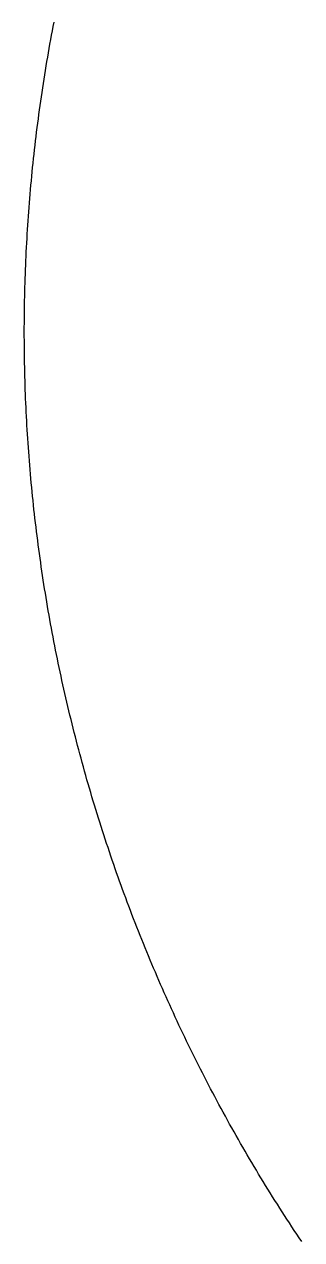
# Model space of a CAD drawing. Header units: metres. Extents: x 457876 to 584660, y 126427 to 241224.
# Drawn here: x 475997 to 477547, y 134191 to 140983 of the extents above; entities that cross this region are included whole.
import ezdxf

# ---------------------------------------------------------------- set-up
doc = ezdxf.new("R2010")
doc.units = ezdxf.units.M
for name, color, linetype in [('AT_GRADE', 3, 'CONTINUOUS'), ('CUTTING', 34, 'CONTINUOUS'), ('EMBANKMENT', 42, 'CONTINUOUS'), ('GROUND_CL', 8, 'CONTINUOUS'), ('RAIL_CL', 1, 'CONTINUOUS')]:
    doc.layers.add(name, color=color, linetype=linetype)

msp = doc.modelspace()

# ---------------------------------------------------------------- linework, layer by layer
at = {"layer": 'AT_GRADE'}
for points in [[(476123.375, 140774.519, 109.819), (476127.531, 140799.054, 109.903), (476131.764, 140823.576, 109.987), (476136.051, 140848.088, 110.07), (476140.415, 140872.587, 110.153), (476144.853, 140897.073, 110.236), (476149.359, 140921.547, 110.317), (476153.896, 140946.015, 110.399), (476158.433, 140970.484, 110.48)], [(476003.594, 138916.085, 101.725), (476002.683, 138940.933, 101.853), (476001.836, 138965.783, 101.982)], [(477120.195, 134881.138, 88.038), (477108.278, 134902.946, 88.033), (477096.416, 134924.782, 88.028), (477084.604, 134946.646, 88.024), (477072.855, 134968.543, 88.022), (477061.172, 134990.476, 88.02), (477049.549, 135012.44, 88.019), (477037.977, 135034.431, 88.02), (477026.458, 135056.449, 88.021), (477015.03, 135078.515, 88.024), (477003.639, 135100.6, 88.027), (476992.311, 135122.717, 88.032), (476981.05, 135144.867, 88.037), (476969.844, 135167.046, 88.044), (476958.695, 135189.253, 88.052), (476947.614, 135211.494, 88.061), (476936.577, 135233.757, 88.071), (476925.623, 135256.06, 88.082)]]:
    msp.add_polyline3d(points, dxfattribs=at)
at = {"layer": 'CUTTING'}
msp.add_polyline3d([(476001.059, 138990.636, 102.109), (476000.352, 139015.491, 102.237), (475999.71, 139040.348, 102.364), (475999.117, 139065.207, 102.49), (475998.628, 139090.068, 102.617), (475998.188, 139114.93, 102.742), (475997.815, 139139.794, 102.868), (475997.513, 139164.659, 102.993), (475997.28, 139189.524, 103.117), (475997.118, 139214.391, 103.241), (475997.026, 139239.258, 103.365), (475997.002, 139264.126, 103.488), (475997.03, 139288.994, 103.611), (475997.132, 139313.861, 103.733), (475997.304, 139338.729, 103.855), (475997.547, 139363.597, 103.976), (475997.859, 139388.464, 104.096), (475998.241, 139413.33, 104.216), (475998.688, 139438.195, 104.335), (475999.185, 139463.06, 104.454), (475999.785, 139487.922, 104.573), (476000.434, 139512.784, 104.69), (476001.151, 139537.644, 104.807), (476001.938, 139562.502, 104.924), (476002.795, 139587.359, 105.04), (476003.712, 139612.213, 105.155), (476004.688, 139637.065, 105.269), (476005.754, 139661.914, 105.383), (476006.871, 139686.761, 105.497), (476008.064, 139711.605, 105.609), (476009.326, 139736.445, 105.721), (476010.658, 139761.282, 105.833), (476012.059, 139786.116, 105.943), (476013.521, 139810.946, 106.053), (476015.043, 139835.774, 106.163), (476016.653, 139860.595, 106.271), (476018.316, 139885.414, 106.379), (476020.053, 139910.228, 106.486), (476021.86, 139935.037, 106.593), (476023.736, 139959.841, 106.699), (476025.67, 139984.641, 106.804), (476027.67, 140009.436, 106.909), (476029.751, 140034.224, 107.012), (476031.882, 140059.009, 107.115), (476034.091, 140083.787, 107.218), (476036.373, 140108.559, 107.32), (476038.723, 140133.325, 107.421), (476041.129, 140158.085, 107.521), (476043.608, 140182.839, 107.621), (476046.16, 140207.586, 107.72), (476048.766, 140232.327, 107.818), (476051.442, 140257.061, 107.916), (476054.195, 140281.787, 108.013), (476057.023, 140306.504, 108.109), (476059.92, 140331.214, 108.204), (476062.869, 140355.918, 108.299), (476065.88, 140380.615, 108.394), (476068.96, 140405.303, 108.487), (476072.111, 140429.983, 108.58), (476075.334, 140454.654, 108.673), (476078.634, 140479.315, 108.764), (476082.004, 140503.967, 108.856), (476085.426, 140528.612, 108.946), (476088.913, 140553.248, 109.036), (476092.469, 140577.874, 109.125), (476096.095, 140602.49, 109.214), (476099.792, 140627.097, 109.302), (476103.555, 140651.693, 109.39), (476107.375, 140676.281, 109.477), (476111.288, 140700.854, 109.563), (476115.256, 140725.419, 109.649), (476119.287, 140749.974, 109.734)], dxfattribs=at)
at = {"layer": 'EMBANKMENT'}
for points in [[(476914.733, 135278.395, 88.094), (476903.9, 135300.757, 88.107), (476893.114, 135323.142, 88.121), (476882.397, 135345.56, 88.137), (476871.748, 135368.01, 88.153), (476861.138, 135390.478, 88.171), (476850.613, 135412.986, 88.19), (476840.149, 135435.523, 88.21), (476829.73, 135458.08, 88.231), (476819.381, 135480.669, 88.253), (476809.098, 135503.288, 88.276), (476798.872, 135525.933, 88.301), (476788.704, 135548.604, 88.327), (476778.599, 135571.303, 88.353), (476768.548, 135594.025, 88.381), (476758.571, 135616.781, 88.41), (476748.664, 135639.567, 88.441), (476738.809, 135662.375, 88.472), (476729.017, 135685.21, 88.505), (476719.295, 135708.075, 88.539), (476709.634, 135730.965, 88.574), (476700.025, 135753.878, 88.61), (476690.482, 135776.818, 88.647), (476680.999, 135799.783, 88.686), (476671.582, 135822.774, 88.725), (476662.236, 135845.795, 88.766), (476652.945, 135868.838, 88.808), (476643.714, 135891.905, 88.852), (476634.55, 135914.998, 88.896), (476625.452, 135938.117, 88.942), (476616.403, 135961.256, 88.989), (476607.434, 135984.426, 89.037), (476598.533, 136007.622, 89.086), (476589.684, 136030.838, 89.137), (476580.899, 136054.078, 89.188), (476572.183, 136077.344, 89.241), (476563.527, 136100.632, 89.295), (476554.924, 136123.939, 89.35), (476546.393, 136147.274, 89.407), (476537.936, 136170.635, 89.465), (476529.53, 136194.014, 89.524), (476521.191, 136217.417, 89.584), (476512.92, 136240.845, 89.645), (476504.709, 136264.294, 89.707), (476496.554, 136287.762, 89.771), (476488.468, 136311.254, 89.836), (476480.451, 136334.769, 89.902), (476472.486, 136358.302, 89.969), (476464.614, 136381.867, 90.038), (476456.78, 136405.444, 90.107), (476449.016, 136429.044, 90.178), (476441.322, 136452.667, 90.25), (476433.683, 136476.309, 90.323), (476426.111, 136499.971, 90.397), (476418.609, 136523.656, 90.473), (476411.162, 136547.358, 90.55), (476403.809, 136571.09, 90.627), (476396.492, 136594.833, 90.706), (476389.245, 136618.597, 90.786), (476382.065, 136642.382, 90.867), (476374.941, 136666.183, 90.95), (476367.887, 136690.005, 91.033), (476360.904, 136713.849, 91.118), (476353.996, 136737.714, 91.203), (476347.14, 136761.594, 91.29), (476340.352, 136785.494, 91.378), (476333.632, 136809.413, 91.467), (476326.97, 136833.348, 91.557), (476320.362, 136857.298, 91.648), (476313.825, 136881.268, 91.74), (476307.359, 136905.257, 91.833), (476300.969, 136929.267, 91.927), (476294.65, 136953.295, 92.022), (476288.384, 136977.337, 92.119), (476282.181, 137001.396, 92.216), (476276.047, 137025.472, 92.314), (476269.975, 137049.565, 92.414), (476263.959, 137073.671, 92.514), (476258.034, 137097.8, 92.615), (476252.159, 137121.942, 92.717), (476246.339, 137146.097, 92.82), (476240.601, 137170.271, 92.924), (476234.924, 137194.46, 93.029), (476229.319, 137218.666, 93.135), (476223.789, 137242.889, 93.242), (476218.307, 137267.124, 93.35), (476212.875, 137291.369, 93.458), (476207.545, 137315.638, 93.568), (476202.265, 137339.917, 93.678), (476197.051, 137364.211, 93.789), (476191.908, 137388.52, 93.901), (476186.834, 137412.844, 94.013), (476181.82, 137437.181, 94.127), (476176.861, 137461.528, 94.241), (476171.97, 137485.89, 94.356), (476167.156, 137510.268, 94.472), (476162.416, 137534.659, 94.588), (476157.745, 137559.065, 94.706), (476153.129, 137583.481, 94.823), (476148.572, 137607.908, 94.942), (476144.086, 137632.349, 95.061), (476139.667, 137656.802, 95.181), (476135.319, 137681.267, 95.301), (476131.048, 137705.747, 95.422), (476126.83, 137730.236, 95.544), (476122.696, 137754.739, 95.666), (476118.622, 137779.253, 95.789), (476114.609, 137803.777, 95.913), (476110.656, 137828.311, 96.036), (476106.761, 137852.855, 96.161), (476102.955, 137877.412, 96.286), (476099.203, 137901.978, 96.411), (476095.522, 137926.556, 96.537), (476091.912, 137951.144, 96.663), (476088.373, 137975.742, 96.789), (476084.902, 138000.35, 96.916), (476081.493, 138024.968, 97.044), (476078.136, 138049.592, 97.172), (476074.848, 138074.226, 97.3), (476071.638, 138098.871, 97.428), (476068.501, 138123.526, 97.557), (476065.435, 138148.189, 97.686), (476062.44, 138172.862, 97.815), (476059.501, 138197.542, 97.945), (476056.618, 138222.228, 98.074), (476053.803, 138246.923, 98.204), (476051.06, 138271.626, 98.334), (476048.394, 138296.337, 98.465), (476045.801, 138321.057, 98.595), (476043.259, 138345.783, 98.726), (476040.796, 138370.516, 98.857), (476038.4, 138395.257, 98.987), (476036.061, 138420.003, 99.118), (476033.792, 138444.756, 99.249), (476031.591, 138469.516, 99.38), (476029.47, 138494.283, 99.511), (476027.397, 138519.054, 99.643), (476025.412, 138543.833, 99.774), (476023.487, 138568.617, 99.905), (476021.621, 138593.406, 100.036), (476019.826, 138618.2, 100.166), (476018.1, 138643, 100.297), (476016.442, 138667.805, 100.428), (476014.838, 138692.613, 100.558), (476013.33, 138717.428, 100.689), (476011.876, 138742.247, 100.819), (476010.485, 138767.069, 100.949), (476009.163, 138791.896, 101.079), (476007.911, 138816.727, 101.209), (476006.73, 138841.561, 101.338), (476005.617, 138866.399, 101.467), (476004.556, 138891.24, 101.596)], [(477532.775, 134201.484, 88.71), (477518.987, 134222.167, 88.676), (477505.266, 134242.894, 88.642), (477491.596, 134263.655, 88.609), (477477.98, 134284.451, 88.578), (477464.42, 134305.283, 88.546), (477450.917, 134326.152, 88.516), (477437.469, 134347.056, 88.487), (477424.07, 134367.991, 88.458), (477410.738, 134388.969, 88.43), (477397.479, 134409.993, 88.403), (477384.274, 134431.051, 88.377), (477371.119, 134452.139, 88.352), (477358.014, 134473.258, 88.328), (477344.961, 134494.409, 88.304), (477331.971, 134515.599, 88.282), (477319.052, 134536.831, 88.26), (477306.19, 134558.098, 88.239), (477293.38, 134579.397, 88.219), (477280.63, 134600.73, 88.2), (477267.937, 134622.098, 88.182), (477255.303, 134643.5, 88.165), (477242.726, 134664.936, 88.149), (477230.205, 134686.404, 88.133), (477217.753, 134707.912, 88.119), (477205.355, 134729.451, 88.106), (477193.004, 134751.016, 88.093), (477180.72, 134772.62, 88.081), (477168.505, 134794.263, 88.071), (477156.348, 134815.938, 88.061), (477144.239, 134837.639, 88.053), (477132.183, 134859.37, 88.045)]]:
    msp.add_polyline3d(points, dxfattribs=at)
at = {"layer": 'GROUND_CL'}
msp.add_polyline3d([(477546.617, 134180.836, 85.752), (477532.775, 134201.484, 85.471), (477518.987, 134222.167, 85.208), (477505.266, 134242.894, 84.957), (477491.596, 134263.655, 84.724), (477477.98, 134284.451, 84.499), (477464.42, 134305.283, 84.281), (477450.917, 134326.152, 84.07), (477437.469, 134347.056, 83.882), (477424.07, 134367.991, 83.71), (477410.738, 134388.969, 83.523), (477397.479, 134409.993, 83.326), (477384.274, 134431.051, 83.123), (477371.119, 134452.139, 82.916), (477358.014, 134473.258, 82.699), (477344.961, 134494.409, 82.471), (477331.971, 134515.599, 82.232), (477319.052, 134536.831, 81.982), (477306.19, 134558.098, 81.708), (477293.38, 134579.397, 81.386), (477280.63, 134600.73, 81.014), (477267.937, 134622.098, 80.594), (477255.303, 134643.5, 80.224), (477242.726, 134664.936, 80.114), (477230.205, 134686.404, 80.04), (477217.753, 134707.912, 80), (477205.355, 134729.451, 80), (477193.004, 134751.016, 80.137), (477180.72, 134772.62, 80.533), (477168.505, 134794.263, 81.144), (477156.348, 134815.938, 81.969), (477144.239, 134837.639, 83.009), (477132.183, 134859.37, 84.787), (477120.195, 134881.138, 86.566), (477108.278, 134902.946, 87.937), (477096.416, 134924.782, 89.053), (477084.604, 134946.646, 89.6), (477072.855, 134968.543, 89.59), (477061.172, 134990.476, 89.648), (477049.549, 135012.44, 89.773), (477037.977, 135034.431, 89.967), (477026.458, 135056.449, 90), (477015.03, 135078.515, 89.941), (477003.639, 135100.6, 89.696), (476992.311, 135122.717, 89.412), (476981.05, 135144.867, 89.072), (476969.844, 135167.046, 88.639), (476958.695, 135189.253, 88.136), (476947.614, 135211.494, 87.565), (476936.577, 135233.757, 86.925), (476925.623, 135256.06, 85.984), (476914.733, 135278.395, 85.063), (476903.9, 135300.757, 84.268), (476893.114, 135323.142, 83.514), (476882.397, 135345.56, 82.742), (476871.748, 135368.01, 81.934), (476861.138, 135390.478, 81.216), (476850.613, 135412.986, 80.587), (476840.149, 135435.523, 80.046), (476829.73, 135458.08, 80), (476819.381, 135480.669, 80), (476809.098, 135503.288, 80.141), (476798.872, 135525.933, 80.324), (476788.704, 135548.604, 80.607), (476778.599, 135571.303, 80.963), (476768.548, 135594.025, 81.299), (476758.571, 135616.781, 81.615), (476748.664, 135639.567, 81.908), (476738.809, 135662.375, 82.151), (476729.017, 135685.21, 82.385), (476719.295, 135708.075, 82.612), (476709.634, 135730.965, 82.835), (476700.025, 135753.878, 83.04), (476690.482, 135776.818, 83.232), (476680.999, 135799.783, 83.412), (476671.582, 135822.774, 83.582), (476662.236, 135845.795, 83.743), (476652.945, 135868.838, 83.89), (476643.714, 135891.905, 84.019), (476634.55, 135914.998, 84.13), (476625.452, 135938.117, 84.223), (476616.403, 135961.256, 84.263), (476607.434, 135984.426, 84.3), (476598.533, 136007.622, 84.321), (476589.684, 136030.838, 84.327), (476580.899, 136054.078, 84.228), (476572.183, 136077.344, 84.083), (476563.527, 136100.632, 83.93), (476554.924, 136123.939, 83.77), (476546.393, 136147.274, 83.541), (476537.936, 136170.635, 83.22), (476529.53, 136194.014, 82.899), (476521.191, 136217.417, 82.576), (476512.92, 136240.845, 82.269), (476504.709, 136264.294, 81.84), (476496.554, 136287.762, 81.437), (476488.468, 136311.254, 81.06), (476480.451, 136334.769, 80.708), (476472.486, 136358.302, 80.625), (476464.614, 136381.867, 80.515), (476456.78, 136405.444, 80.341), (476449.016, 136429.044, 80.102), (476441.322, 136452.667, 80), (476433.683, 136476.309, 80), (476426.111, 136499.971, 80), (476418.609, 136523.656, 80), (476411.162, 136547.358, 80.261), (476403.809, 136571.09, 80.65), (476396.492, 136594.833, 81.009), (476389.245, 136618.597, 81.34), (476382.065, 136642.382, 81.625), (476374.941, 136666.183, 81.827), (476367.887, 136690.005, 82.019), (476360.904, 136713.849, 82.2), (476353.996, 136737.714, 82.371), (476347.14, 136761.594, 82.493), (476340.352, 136785.494, 82.612), (476333.632, 136809.413, 82.728), (476326.97, 136833.348, 82.842), (476320.362, 136857.298, 82.932), (476313.825, 136881.268, 83.022), (476307.359, 136905.257, 83.114), (476300.969, 136929.267, 83.205), (476294.65, 136953.295, 83.287), (476288.384, 136977.337, 83.364), (476282.181, 137001.396, 83.443), (476276.047, 137025.472, 83.523), (476269.975, 137049.565, 83.602), (476263.959, 137073.671, 83.679), (476258.034, 137097.8, 83.755), (476252.159, 137121.942, 83.832), (476246.339, 137146.097, 83.904), (476240.601, 137170.271, 83.965), (476234.924, 137194.46, 84.024), (476229.319, 137218.666, 84.082), (476223.789, 137242.889, 84.136), (476218.307, 137267.124, 84.18), (476212.875, 137291.369, 84.224), (476207.545, 137315.638, 84.267), (476202.265, 137339.917, 84.308), (476197.051, 137364.211, 84.342), (476191.908, 137388.52, 84.375), (476186.834, 137412.844, 84.409), (476181.82, 137437.181, 84.443), (476176.861, 137461.528, 84.471), (476171.97, 137485.89, 84.502), (476167.156, 137510.268, 84.534), (476162.416, 137534.659, 84.569), (476157.745, 137559.065, 84.601), (476153.129, 137583.481, 84.636), (476148.572, 137607.908, 84.677), (476144.086, 137632.349, 84.723), (476139.667, 137656.802, 84.779), (476135.319, 137681.267, 84.844), (476131.048, 137705.747, 84.916), (476126.83, 137730.236, 84.994), (476122.696, 137754.739, 85.097), (476118.622, 137779.253, 85.208), (476114.609, 137803.777, 85.314), (476110.656, 137828.311, 85.417), (476106.761, 137852.855, 85.53), (476102.955, 137877.412, 85.641), (476099.203, 137901.978, 85.745), (476095.522, 137926.556, 85.84), (476091.912, 137951.144, 85.939), (476088.373, 137975.742, 86.04), (476084.902, 138000.35, 86.136), (476081.493, 138024.968, 86.227), (476078.136, 138049.592, 86.324), (476074.848, 138074.226, 86.428), (476071.638, 138098.871, 86.529), (476068.501, 138123.526, 86.628), (476065.435, 138148.189, 86.737), (476062.44, 138172.862, 86.861), (476059.501, 138197.542, 86.985), (476056.618, 138222.228, 87.108), (476053.803, 138246.923, 87.248), (476051.06, 138271.626, 87.415), (476048.394, 138296.337, 87.582), (476045.801, 138321.057, 87.75), (476043.259, 138345.783, 87.923), (476040.796, 138370.516, 88.105), (476038.4, 138395.257, 88.285), (476036.061, 138420.003, 88.464), (476033.792, 138444.756, 88.679), (476031.591, 138469.516, 88.986), (476029.47, 138494.283, 89.294), (476027.397, 138519.054, 89.606), (476025.412, 138543.833, 89.853), (476023.487, 138568.617, 89.9), (476021.621, 138593.406, 89.94), (476019.826, 138618.2, 89.973), (476018.1, 138643, 90), (476016.442, 138667.805, 90.163), (476014.838, 138692.613, 90.324), (476013.33, 138717.428, 90.475), (476011.876, 138742.247, 90.649), (476010.485, 138767.069, 90.983), (476009.163, 138791.896, 91.375), (476007.911, 138816.727, 91.821), (476006.73, 138841.561, 92.62), (476005.617, 138866.399, 95.012), (476004.556, 138891.24, 97.342), (476003.594, 138916.085, 99.608), (476002.683, 138940.933, 101.872), (476001.836, 138965.783, 104.442), (476001.059, 138990.636, 107.005), (476000.352, 139015.491, 109.561), (475999.71, 139040.348, 112.111), (475999.117, 139065.207, 114.656), (475998.628, 139090.068, 117.191), (475998.188, 139114.93, 119.721), (475997.815, 139139.794, 122.026), (475997.513, 139164.659, 122.056), (475997.28, 139189.524, 122.08), (475997.118, 139214.391, 122.096), (475997.026, 139239.258, 122.105), (475997.002, 139264.126, 122.107), (475997.03, 139288.994, 122.105), (475997.132, 139313.861, 122.094), (475997.304, 139338.729, 122.077), (475997.547, 139363.597, 122.053), (475997.859, 139388.464, 122.022), (475998.241, 139413.33, 121.983), (475998.688, 139438.195, 121.986), (475999.185, 139463.06, 123.954), (475999.785, 139487.922, 125.94), (476000.434, 139512.784, 127.956), (476001.151, 139537.644, 130), (476001.938, 139562.502, 130), (476002.795, 139587.359, 130), (476003.712, 139612.213, 130), (476004.688, 139637.065, 130), (476005.754, 139661.914, 130), (476006.871, 139686.761, 130), (476008.064, 139711.605, 130), (476009.326, 139736.445, 130), (476010.658, 139761.282, 130), (476012.059, 139786.116, 130), (476013.521, 139810.946, 130), (476015.043, 139835.774, 130), (476016.653, 139860.595, 129.989), (476018.316, 139885.414, 130), (476020.053, 139910.228, 130), (476021.86, 139935.037, 130), (476023.736, 139959.841, 129.279), (476025.67, 139984.641, 128.506), (476027.67, 140009.436, 127.768), (476029.751, 140034.224, 127.066), (476031.882, 140059.009, 126.228), (476034.091, 140083.787, 125.355), (476036.373, 140108.559, 124.472), (476038.723, 140133.325, 123.577), (476041.129, 140158.085, 122.86), (476043.608, 140182.839, 122.183), (476046.16, 140207.586, 121.507), (476048.766, 140232.327, 120.832), (476051.442, 140257.061, 120.649), (476054.195, 140281.787, 120.586), (476057.023, 140306.504, 120.506), (476059.92, 140331.214, 120.409), (476062.869, 140355.918, 120.369), (476065.88, 140380.615, 120.347), (476068.96, 140405.303, 120.315), (476072.111, 140429.983, 120.274), (476075.334, 140454.654, 120.239), (476078.634, 140479.315, 120.207), (476082.004, 140503.967, 120.172), (476085.426, 140528.612, 120.133), (476088.913, 140553.248, 120.101), (476092.469, 140577.874, 120.074), (476096.095, 140602.49, 120.044), (476099.792, 140627.097, 120.014), (476103.555, 140651.693, 119.118), (476107.375, 140676.281, 117.566), (476111.288, 140700.854, 115.999), (476115.256, 140725.419, 114.415), (476119.287, 140749.974, 113.131), (476123.375, 140774.519, 112.16), (476127.531, 140799.054, 111.262), (476131.764, 140823.576, 110.438), (476136.051, 140848.088, 110.075), (476140.415, 140872.587, 110.313), (476144.853, 140897.073, 110.637), (476149.359, 140921.547, 111.05), (476153.896, 140946.015, 111.883), (476158.433, 140970.484, 113.391), (476162.97, 140994.953, 114.92)], dxfattribs=at)
at = {"layer": 'RAIL_CL'}
msp.add_polyline3d([(477546.617, 134180.836, 88.746), (477532.775, 134201.484, 88.71), (477518.987, 134222.167, 88.676), (477505.266, 134242.894, 88.642), (477491.596, 134263.655, 88.609), (477477.98, 134284.451, 88.578), (477464.42, 134305.283, 88.546), (477450.917, 134326.152, 88.516), (477437.469, 134347.056, 88.487), (477424.07, 134367.991, 88.458), (477410.738, 134388.969, 88.43), (477397.479, 134409.993, 88.403), (477384.274, 134431.051, 88.377), (477371.119, 134452.139, 88.352), (477358.014, 134473.258, 88.328), (477344.961, 134494.409, 88.304), (477331.971, 134515.599, 88.282), (477319.052, 134536.831, 88.26), (477306.19, 134558.098, 88.239), (477293.38, 134579.397, 88.219), (477280.63, 134600.73, 88.2), (477267.937, 134622.098, 88.182), (477255.303, 134643.5, 88.165), (477242.726, 134664.936, 88.149), (477230.205, 134686.404, 88.133), (477217.753, 134707.912, 88.119), (477205.355, 134729.451, 88.106), (477193.004, 134751.016, 88.093), (477180.72, 134772.62, 88.081), (477168.505, 134794.263, 88.071), (477156.348, 134815.938, 88.061), (477144.239, 134837.639, 88.053), (477132.183, 134859.37, 88.045), (477120.195, 134881.138, 88.038), (477108.278, 134902.946, 88.033), (477096.416, 134924.782, 88.028), (477084.604, 134946.646, 88.024), (477072.855, 134968.543, 88.022), (477061.172, 134990.476, 88.02), (477049.549, 135012.44, 88.019), (477037.977, 135034.431, 88.02), (477026.458, 135056.449, 88.021), (477015.03, 135078.515, 88.024), (477003.639, 135100.6, 88.027), (476992.311, 135122.717, 88.032), (476981.05, 135144.867, 88.037), (476969.844, 135167.046, 88.044), (476958.695, 135189.253, 88.052), (476947.614, 135211.494, 88.061), (476936.577, 135233.757, 88.071), (476925.623, 135256.06, 88.082), (476914.733, 135278.395, 88.094), (476903.9, 135300.757, 88.107), (476893.114, 135323.142, 88.121), (476882.397, 135345.56, 88.137), (476871.748, 135368.01, 88.153), (476861.138, 135390.478, 88.171), (476850.613, 135412.986, 88.19), (476840.149, 135435.523, 88.21), (476829.73, 135458.08, 88.231), (476819.381, 135480.669, 88.253), (476809.098, 135503.288, 88.276), (476798.872, 135525.933, 88.301), (476788.704, 135548.604, 88.327), (476778.599, 135571.303, 88.353), (476768.548, 135594.025, 88.381), (476758.571, 135616.781, 88.41), (476748.664, 135639.567, 88.441), (476738.809, 135662.375, 88.472), (476729.017, 135685.21, 88.505), (476719.295, 135708.075, 88.539), (476709.634, 135730.965, 88.574), (476700.025, 135753.878, 88.61), (476690.482, 135776.818, 88.647), (476680.999, 135799.783, 88.686), (476671.582, 135822.774, 88.725), (476662.236, 135845.795, 88.766), (476652.945, 135868.838, 88.808), (476643.714, 135891.905, 88.852), (476634.55, 135914.998, 88.896), (476625.452, 135938.117, 88.942), (476616.403, 135961.256, 88.989), (476607.434, 135984.426, 89.037), (476598.533, 136007.622, 89.086), (476589.684, 136030.838, 89.137), (476580.899, 136054.078, 89.188), (476572.183, 136077.344, 89.241), (476563.527, 136100.632, 89.295), (476554.924, 136123.939, 89.35), (476546.393, 136147.274, 89.407), (476537.936, 136170.635, 89.465), (476529.53, 136194.014, 89.524), (476521.191, 136217.417, 89.584), (476512.92, 136240.845, 89.645), (476504.709, 136264.294, 89.707), (476496.554, 136287.762, 89.771), (476488.468, 136311.254, 89.836), (476480.451, 136334.769, 89.902), (476472.486, 136358.302, 89.969), (476464.614, 136381.867, 90.038), (476456.78, 136405.444, 90.107), (476449.016, 136429.044, 90.178), (476441.322, 136452.667, 90.25), (476433.683, 136476.309, 90.323), (476426.111, 136499.971, 90.397), (476418.609, 136523.656, 90.473), (476411.162, 136547.358, 90.55), (476403.809, 136571.09, 90.627), (476396.492, 136594.833, 90.706), (476389.245, 136618.597, 90.786), (476382.065, 136642.382, 90.867), (476374.941, 136666.183, 90.95), (476367.887, 136690.005, 91.033), (476360.904, 136713.849, 91.118), (476353.996, 136737.714, 91.203), (476347.14, 136761.594, 91.29), (476340.352, 136785.494, 91.378), (476333.632, 136809.413, 91.467), (476326.97, 136833.348, 91.557), (476320.362, 136857.298, 91.648), (476313.825, 136881.268, 91.74), (476307.359, 136905.257, 91.833), (476300.969, 136929.267, 91.927), (476294.65, 136953.295, 92.022), (476288.384, 136977.337, 92.119), (476282.181, 137001.396, 92.216), (476276.047, 137025.472, 92.314), (476269.975, 137049.565, 92.414), (476263.959, 137073.671, 92.514), (476258.034, 137097.8, 92.615), (476252.159, 137121.942, 92.717), (476246.339, 137146.097, 92.82), (476240.601, 137170.271, 92.924), (476234.924, 137194.46, 93.029), (476229.319, 137218.666, 93.135), (476223.789, 137242.889, 93.242), (476218.307, 137267.124, 93.35), (476212.875, 137291.369, 93.458), (476207.545, 137315.638, 93.568), (476202.265, 137339.917, 93.678), (476197.051, 137364.211, 93.789), (476191.908, 137388.52, 93.901), (476186.834, 137412.844, 94.013), (476181.82, 137437.181, 94.127), (476176.861, 137461.528, 94.241), (476171.97, 137485.89, 94.356), (476167.156, 137510.268, 94.472), (476162.416, 137534.659, 94.588), (476157.745, 137559.065, 94.706), (476153.129, 137583.481, 94.823), (476148.572, 137607.908, 94.942), (476144.086, 137632.349, 95.061), (476139.667, 137656.802, 95.181), (476135.319, 137681.267, 95.301), (476131.048, 137705.747, 95.422), (476126.83, 137730.236, 95.544), (476122.696, 137754.739, 95.666), (476118.622, 137779.253, 95.789), (476114.609, 137803.777, 95.913), (476110.656, 137828.311, 96.036), (476106.761, 137852.855, 96.161), (476102.955, 137877.412, 96.286), (476099.203, 137901.978, 96.411), (476095.522, 137926.556, 96.537), (476091.912, 137951.144, 96.663), (476088.373, 137975.742, 96.789), (476084.902, 138000.35, 96.916), (476081.493, 138024.968, 97.044), (476078.136, 138049.592, 97.172), (476074.848, 138074.226, 97.3), (476071.638, 138098.871, 97.428), (476068.501, 138123.526, 97.557), (476065.435, 138148.189, 97.686), (476062.44, 138172.862, 97.815), (476059.501, 138197.542, 97.945), (476056.618, 138222.228, 98.074), (476053.803, 138246.923, 98.204), (476051.06, 138271.626, 98.334), (476048.394, 138296.337, 98.465), (476045.801, 138321.057, 98.595), (476043.259, 138345.783, 98.726), (476040.796, 138370.516, 98.857), (476038.4, 138395.257, 98.987), (476036.061, 138420.003, 99.118), (476033.792, 138444.756, 99.249), (476031.591, 138469.516, 99.38), (476029.47, 138494.283, 99.511), (476027.397, 138519.054, 99.643), (476025.412, 138543.833, 99.774), (476023.487, 138568.617, 99.905), (476021.621, 138593.406, 100.036), (476019.826, 138618.2, 100.166), (476018.1, 138643, 100.297), (476016.442, 138667.805, 100.428), (476014.838, 138692.613, 100.558), (476013.33, 138717.428, 100.689), (476011.876, 138742.247, 100.819), (476010.485, 138767.069, 100.949), (476009.163, 138791.896, 101.079), (476007.911, 138816.727, 101.209), (476006.73, 138841.561, 101.338), (476005.617, 138866.399, 101.467), (476004.556, 138891.24, 101.596), (476003.594, 138916.085, 101.725), (476002.683, 138940.933, 101.853), (476001.836, 138965.783, 101.982), (476001.059, 138990.636, 102.109), (476000.352, 139015.491, 102.237), (475999.71, 139040.348, 102.364), (475999.117, 139065.207, 102.49), (475998.628, 139090.068, 102.617), (475998.188, 139114.93, 102.742), (475997.815, 139139.794, 102.868), (475997.513, 139164.659, 102.993), (475997.28, 139189.524, 103.117), (475997.118, 139214.391, 103.241), (475997.026, 139239.258, 103.365), (475997.002, 139264.126, 103.488), (475997.03, 139288.994, 103.611), (475997.132, 139313.861, 103.733), (475997.304, 139338.729, 103.855), (475997.547, 139363.597, 103.976), (475997.859, 139388.464, 104.096), (475998.241, 139413.33, 104.216), (475998.688, 139438.195, 104.335), (475999.185, 139463.06, 104.454), (475999.785, 139487.922, 104.573), (476000.434, 139512.784, 104.69), (476001.151, 139537.644, 104.807), (476001.938, 139562.502, 104.924), (476002.795, 139587.359, 105.04), (476003.712, 139612.213, 105.155), (476004.688, 139637.065, 105.269), (476005.754, 139661.914, 105.383), (476006.871, 139686.761, 105.497), (476008.064, 139711.605, 105.609), (476009.326, 139736.445, 105.721), (476010.658, 139761.282, 105.833), (476012.059, 139786.116, 105.943), (476013.521, 139810.946, 106.053), (476015.043, 139835.774, 106.163), (476016.653, 139860.595, 106.271), (476018.316, 139885.414, 106.379), (476020.053, 139910.228, 106.486), (476021.86, 139935.037, 106.593), (476023.736, 139959.841, 106.699), (476025.67, 139984.641, 106.804), (476027.67, 140009.436, 106.909), (476029.751, 140034.224, 107.012), (476031.882, 140059.009, 107.115), (476034.091, 140083.787, 107.218), (476036.373, 140108.559, 107.32), (476038.723, 140133.325, 107.421), (476041.129, 140158.085, 107.521), (476043.608, 140182.839, 107.621), (476046.16, 140207.586, 107.72), (476048.766, 140232.327, 107.818), (476051.442, 140257.061, 107.916), (476054.195, 140281.787, 108.013), (476057.023, 140306.504, 108.109), (476059.92, 140331.214, 108.204), (476062.869, 140355.918, 108.299), (476065.88, 140380.615, 108.394), (476068.96, 140405.303, 108.487), (476072.111, 140429.983, 108.58), (476075.334, 140454.654, 108.673), (476078.634, 140479.315, 108.764), (476082.004, 140503.967, 108.856), (476085.426, 140528.612, 108.946), (476088.913, 140553.248, 109.036), (476092.469, 140577.874, 109.125), (476096.095, 140602.49, 109.214), (476099.792, 140627.097, 109.302), (476103.555, 140651.693, 109.39), (476107.375, 140676.281, 109.477), (476111.288, 140700.854, 109.563), (476115.256, 140725.419, 109.649), (476119.287, 140749.974, 109.734), (476123.375, 140774.519, 109.819), (476127.531, 140799.054, 109.903), (476131.764, 140823.576, 109.987), (476136.051, 140848.088, 110.07), (476140.415, 140872.587, 110.153), (476144.853, 140897.073, 110.236), (476149.359, 140921.547, 110.317), (476153.896, 140946.015, 110.399), (476158.433, 140970.484, 110.48), (476162.97, 140994.953, 110.561)], dxfattribs=at)

doc.saveas('drawing.dxf')
